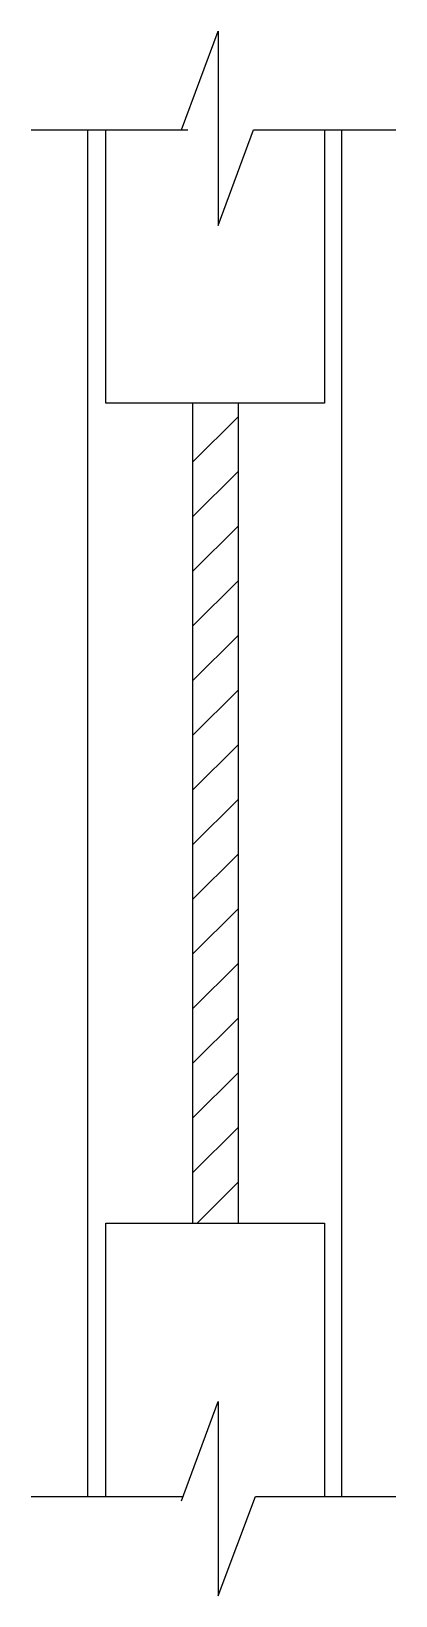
# Model space of a CAD drawing. Header units: metres. Extents: x 13693 to 13697, y 18579.4 to 18596.5.
import ezdxf

# ---------------------------------------------------------------- set-up
doc = ezdxf.new("R2010")
doc.units = ezdxf.units.M
doc.layers.add('PUB_DIM', color=90, linetype='Continuous')
doc.layers.add('PUB_TEXT', color=7, linetype='Continuous')

msp = doc.modelspace()

# ---------------------------------------------------------------- linework, layer by layer
at = {"layer": 'PUB_DIM'}
for p, q in [((13694.65, 18595.47), (13695.05, 18596.55)), ((13695.05, 18596.55), (13695.05, 18594.42)), ((13693, 18595.47), (13694.72, 18595.47)), ((13693.62, 18580.47), (13693.62, 18595.47)), ((13695.05, 18594.42), (13695.44, 18595.47)), ((13695.44, 18595.47), (13697, 18595.47)), ((13696.41, 18580.47), (13696.41, 18595.47)), ((13694.77, 18592.47), (13694.77, 18583.47)), ((13695.27, 18592.47), (13695.27, 18583.47)), ((13695.27, 18592.32), (13694.77, 18591.82)), ((13695.27, 18591.72), (13694.77, 18591.22)), ((13695.27, 18591.12), (13694.77, 18590.62)), ((13695.27, 18590.52), (13694.77, 18590.02)), ((13695.27, 18589.92), (13694.77, 18589.42)), ((13695.27, 18589.32), (13694.77, 18588.82)), ((13695.27, 18588.72), (13694.77, 18588.22)), ((13695.27, 18588.12), (13694.77, 18587.62)), ((13695.27, 18587.52), (13694.77, 18587.02)), ((13695.27, 18586.92), (13694.77, 18586.42)), ((13695.27, 18586.32), (13694.77, 18585.82)), ((13695.27, 18585.72), (13694.77, 18585.22)), ((13695.27, 18585.12), (13694.77, 18584.62)), ((13695.27, 18584.52), (13694.77, 18584.02)), ((13695.27, 18583.92), (13694.82, 18583.47)), ((13694.65, 18580.42), (13695.05, 18581.51)), ((13695.05, 18581.51), (13695.05, 18579.38)), ((13693, 18580.47), (13694.66, 18580.47)), ((13695.05, 18579.38), (13695.46, 18580.47)), ((13695.46, 18580.47), (13697, 18580.47))]:
    msp.add_line(p, q, dxfattribs=at)
at = {"layer": 'PUB_TEXT'}
for points in [[(13696.22, 18595.47), (13696.22, 18592.47), (13693.82, 18592.47), (13693.82, 18595.47)], [(13693.82, 18580.47), (13693.82, 18583.47), (13696.22, 18583.47), (13696.22, 18580.47)]]:
    msp.add_lwpolyline(points, dxfattribs=at)

doc.saveas('drawing.dxf')
